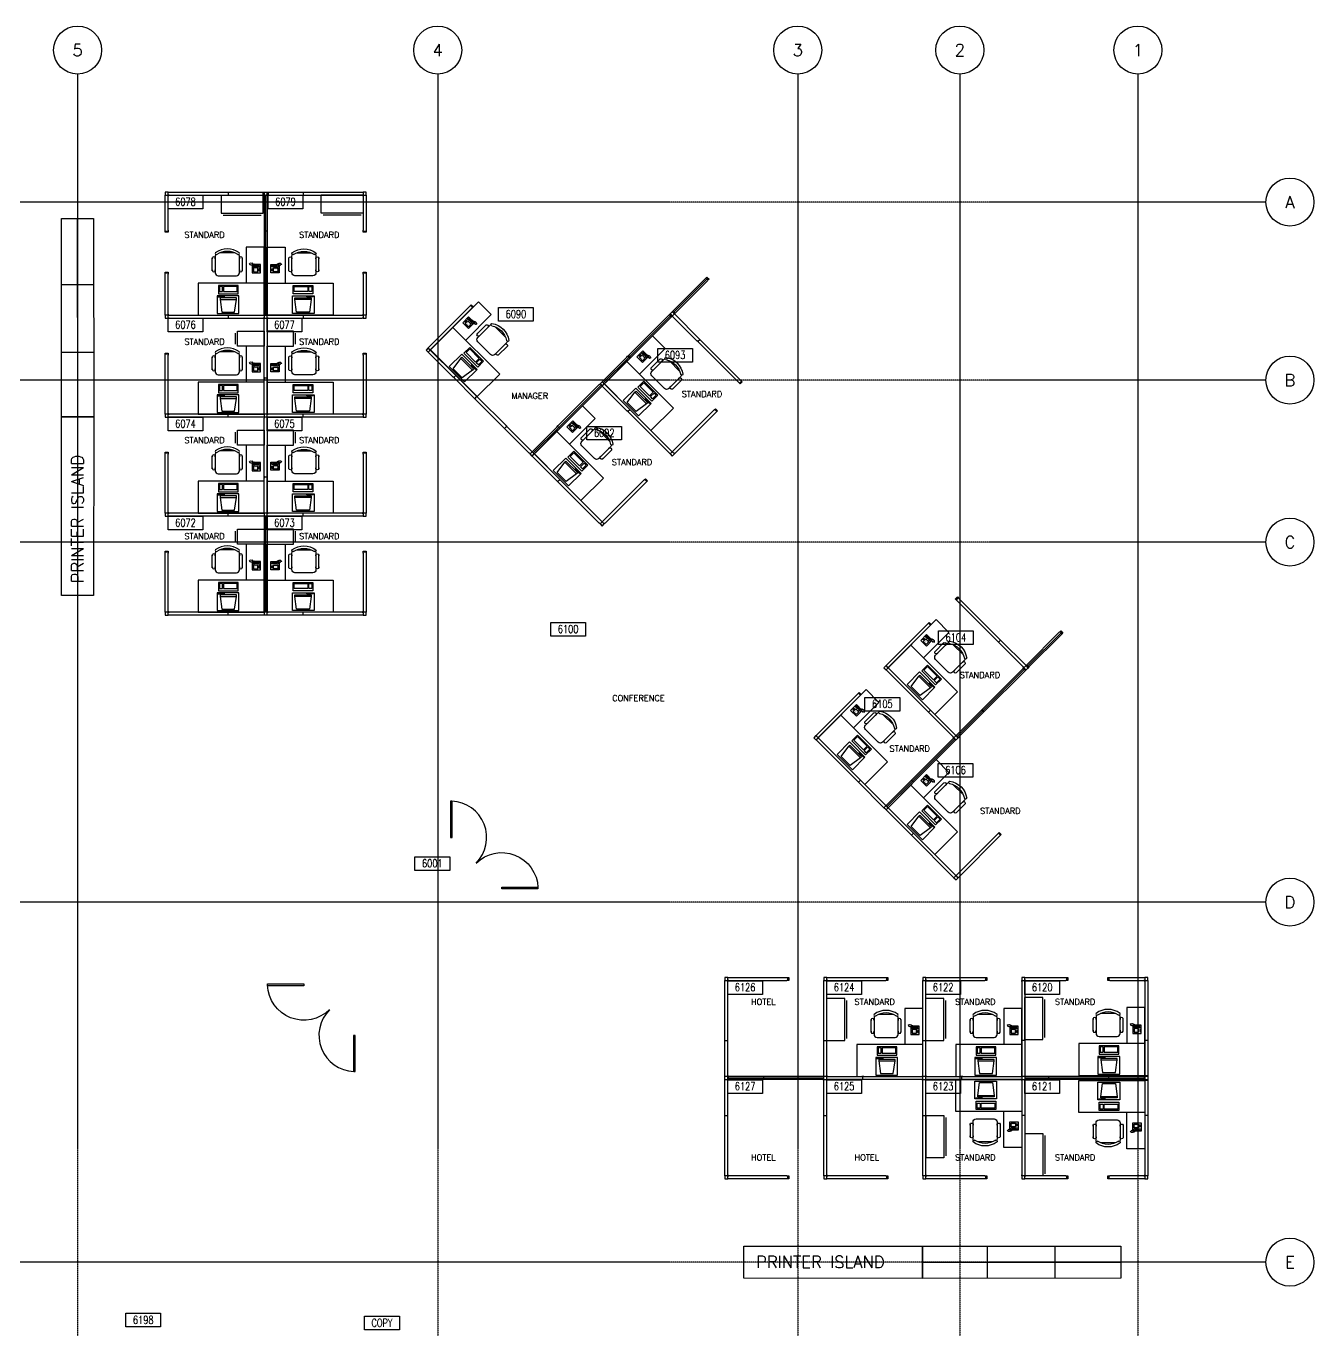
# Model space of a CAD drawing. Header units: inches. Extents: x 736 to 3540, y 736 to 3540.
# Drawn here: x 2252 to 3540, y 2236 to 3540 of the extents above; entities that cross this region are included whole.
import ezdxf
from ezdxf.enums import TextEntityAlignment as Align

# ---------------------------------------------------------------- set-up
doc = ezdxf.new("R2010")
doc.units = ezdxf.units.IN
doc.header["$MEASUREMENT"] = 0
doc.linetypes.add('CENTER', pattern=[2, 1.25, -0.25, 0.25, -0.25])
doc.layers.get('0').update_dxf_attribs({"linetype": 'CONTINUOUS'})
for name, color, linetype in [('CHAIRS', 4, 'CONTINUOUS'), ('CPU', 6, 'CONTINUOUS'), ('DESKS', 3, 'CONTINUOUS'), ('FILE-CABINETS', 1, 'CONTINUOUS'), ('GRID-BUBBLE', 2, 'CONTINUOUS'), ('GRID-LINE', 9, 'CENTER'), ('LOBBY-DOOR', 2, 'CONTINUOUS'), ('NOTE-EMPLOYEE', 1, 'CONTINUOUS'), ('NOTE-ROOM', 40, 'CONTINUOUS'), ('PANELS', 6, 'CONTINUOUS'), ('PHONES', 4, 'CONTINUOUS')]:
    doc.layers.add(name, color=color, linetype=linetype)
doc.styles.add('ARCHITXT', font='simplex.shx')
doc.styles.add('HL-LD', font='simplex.shx')
doc.styles.add('ROMANS', font='romans', dxfattribs={"width": 0.75, "height": 8})

# ---------------------------------------------------------------- blocks, each defined once
blk = doc.blocks.new('DOOR')
for p, q in [((23.430248, -26.001126), (23.430248, -62.225809)), ((25.177282, -26.001126), (23.430248, -26.001126)), ((25.177282, -62.225809), (25.177282, -26.001126)), ((23.902282, -62.225809), (25.177282, -62.225809))]:
    blk.add_line(p, q)
blk.add_arc((25.177282, -26.001126), 36.224684, 135, 267.984193)
blk = doc.blocks.new('NCL-HL')
blk.add_circle((0, 0), 0.25)
at = {"style": 'HL-LD'}
blk.add_attdef('#', text='', height=0.125, dxfattribs=at).set_placement((0, 0), align=Align.MIDDLE)
blk = doc.blocks.new('RMNUM')
at = {"layer": 'NOTE-ROOM'}
blk.add_lwpolyline([(-16.33354, 6.674702), (18.388073, 6.674702), (18.388073, -6.982766), (-16.33354, -6.982766), (-16.33354, 6.674702)], dxfattribs=at)
at = {"layer": 'NOTE-ROOM', "style": 'ROMANS', "width": 0.75}
blk.add_attdef('NUMBER', text='', height=8, dxfattribs=at).set_placement((1.027267, 0.114097), align=Align.MIDDLE_CENTER)
blk = doc.blocks.new('RECTANG')
for p, q in [((1, 1), (0, 1)), ((0, 1), (0, 0)), ((1, 0), (1, 1)), ((0, 0), (1, 0))]:
    blk.add_line(p, q)
blk = doc.blocks.new('IBMAT', base_point=(61, 306))
for p, q in [((75, 307), (75, 306)), ((81, 307), (75, 307)), ((81, 306), (81, 307))]:
    blk.add_line(p, q)
at = {"xscale": 21, "yscale": 17, "zscale": 21}
blk.add_blockref('RECTANG', (61, 306), dxfattribs=at)
blk = doc.blocks.new('KEYBOARD', base_point=(60, 294))
for p, xscale, yscale, zscale in [((60, 294), 19, 8, 19), ((61, 295), 13, 5, 13), ((75, 295), 3, 5, 3)]:
    blk.add_blockref('RECTANG', p, dxfattribs=dict(xscale=xscale, yscale=yscale, zscale=zscale))
blk = doc.blocks.new('COMPUTER')
for p, q in [((-6.6, 16.2), (-8.5, 3.5)), ((6.1, 16.2), (-6.6, 16.2)), ((8, 3.5), (6.1, 16.2)), ((-8.5, 3.5), (-8.5, 2)), ((8, 3.5), (-8.5, 3.5)), ((-8.5, 2), (8, 2)), ((8, 2), (8, 3.5))]:
    blk.add_line(p, q)
at = {"xscale": 1.033846153846154, "yscale": 1.033846153846154, "zscale": 1.033846153846154}
for name, p in [('IBMAT', (-10.9, 0)), ('KEYBOARD', (-10, -10.5))]:
    blk.add_blockref(name, p, dxfattribs=at)
blk = doc.blocks.new('DESK2')
for p, q in [((33, 0), (-33, 0)), ((-33, 0), (-33, -68)), ((33, -32), (33, 0)), ((-33, -32), (33, -32)), ((-15, -68), (-15, -32)), ((-33, -68), (-15, -68))]:
    blk.add_line(p, q)
blk = doc.blocks.new('FC15X27A')
for p, q in [((7.53125, 0), (-7.53125, 0)), ((-7.53125, 0), (-7.53125, -26.5)), ((7.53125, -26.5), (7.53125, 0)), ((-7.53125, -26.5), (7.53125, -26.5)), ((-5.53125, -28.5), (5.53125, -28.5))]:
    blk.add_line(p, q)
blk = doc.blocks.new('CHAIR7')
for p, q in [((5.1, 15), (17.9, 15)), ((0, 9), (0, -9)), ((20, 12), (3, 12)), ((23, -7.4), (23, 7.4)), ((3, -12), (20, -12)), ((5.1, -15), (17.9, -15))]:
    blk.add_line(p, q)
for centre, radius, start, end in [((5.6, 13.5), 1.56, 73.7398, 286.2602), ((17.4, 13.5), 1.56, 253.7398, 106.2602), ((3, 9), 3, 90, 180), ((20, 9), 3, 62.4156, 90), ((22.3, 11.1), 1.1, 53.3099, 212.0274), ((4.8, 0), 19.6, 327.5758, 32.4242), ((7, 0), 20, 323.1301, 36.8699), ((3, -9), 3, 180, 270), ((5.6, -13.5), 1.56, 73.7398, 286.2602), ((17.4, -13.5), 1.56, 253.7398, 106.2602), ((20, -9), 3, 270, 297.5844), ((22.3, -11.1), 1.1, 147.9726, 306.6901)]:
    blk.add_arc(centre, radius, start, end)
blk = doc.blocks.new('FNPHONE')
for p, q in [((-9.1, 0.2), (-9.7, 0)), ((-8.9, 0.6), (-9.5, 0.4)), ((-8.7, 1), (-9.3, 0.8)), ((-8.5, 1.4), (-9.1, 1.2)), ((-8.3, 1.8), (-8.9, 1.6)), ((-7.1, 0.6), (-7.5, -0.6)), ((-7.3, 6.5), (-7.3, 1.5)), ((-6.3, 6.5), (-6.3, 1.5)), ((-3.9, 4.8), (-3.9, 4.8)), ((-3.9, 3.9), (-3.9, 3.9)), ((-3.9, 3), (-3.9, 3)), ((-3.9, 2), (-3.9, 2)), ((-2.9, 4.8), (-2.9, 4.8)), ((-2.9, 3.9), (-2.9, 3.9)), ((-2.9, 3), (-2.9, 3)), ((-2.9, 2), (-2.9, 2)), ((-2, 4.8), (-2, 4.8)), ((-2, 3.9), (-2, 3.9)), ((-2, 3), (-2, 3)), ((-2, 2), (-2, 2)), ((-9.3, -0.2), (-9.9, -0.4)), ((-9.3, -0.6), (-9.9, -0.8)), ((-9.3, -1), (-9.9, -1.2)), ((-9.3, -1.4), (-9.9, -1.6)), ((-9.1, -1.8), (-9.7, -2)), ((-8.9, -2.2), (-9.5, -2.4)), ((-8.4, -2.5), (-9, -2.7)), ((-7.9, -2), (-8.5, -2.2)), ((-7.7, -1.6), (-8.3, -1.8)), ((-7.5, -1.2), (-8.1, -1.4)), ((-7.3, -0.8), (-7.9, -1))]:
    blk.add_line(p, q)
for centre, start, end in [((-6.8, 6.5), 298.4915, 241.5085), ((-6.8, 1.5), 118.4915, 61.5085)]:
    blk.add_arc(centre, 1.05, start, end)
for p, xscale, yscale, zscale in [((-8.2, 0), 8.20528234483245, 8.104073169521023, 8.20528234483245), ((-4.8, 1.3), 3.75, 4.375, 3.75), ((-4, 6.7), 2.03125, 0.46875, 2.03125)]:
    blk.add_blockref('RECTANG', p, dxfattribs=dict(xscale=xscale, yscale=yscale, zscale=zscale))
blk = doc.blocks.new('FC42X18D')
for p, q in [((-21, 0), (-21, -18)), ((-21, 0), (21, 0)), ((21, -18), (21, 0)), ((-21, -18), (21, -18)), ((-19, -20), (19, -20))]:
    blk.add_line(p, q)

msp = doc.modelspace()

# ---------------------------------------------------------------- linework, layer by layer
at = {"layer": 'FILE-CABINETS'}
for p, q in [((2304.1, 3149.3), (2304, 3347.6)), ((2288, 3281.7), (2320.1, 3281.7)), ((2288.2, 3214.1), (2320.2, 3214.1)), ((3213.5, 2319.8), (3213.5, 2287.8)), ((3281.1, 2320), (3281.1, 2287.9)), ((3148.7, 2303.9), (3347, 2304))]:
    msp.add_line(p, q, dxfattribs=at)
for points in [[(2288, 3149.3), (2288, 3347.6), (2320, 3347.6), (2320.2, 3149.3)], [(2288, 2970.6), (2288, 3149.3), (2320.2, 3149.3), (2320, 2970.6)], [(2970, 2320), (3148.7, 2320), (3148.7, 2287.8), (2970, 2288)], [(3148.7, 2320), (3347, 2320), (3347, 2288), (3148.7, 2287.8)]]:
    msp.add_lwpolyline(points, close=True, dxfattribs=at)
at = {"layer": 'GRID-LINE'}
for p, q in [((2304, 3492), (2304, 736)), ((2664, 3492), (2664, 736)), ((3024, 3492), (3024, 736)), ((3186, 3492), (3186, 736)), ((3364, 3492), (3364, 736)), ((3492, 3364), (736, 3364)), ((3492, 3186), (736, 3186)), ((3492, 3024), (736, 3024)), ((3492, 2664), (736, 2664)), ((3492, 2304), (736, 2304))]:
    msp.add_line(p, q, dxfattribs=at)
at = {"layer": 'PANELS', "linetype": 'Continuous'}
for p, q in [((2453.5, 3374), (2455.5, 3374)), ((2453.5, 3371), (2455.5, 3371)), ((2454.5, 3374), (2454.5, 3371)), ((2490.5, 3374), (2490.5, 3371)), ((2493.5, 3371), (2493.5, 3374)), ((2528.5, 3374), (2530.5, 3374)), ((2528.5, 3371), (2530.5, 3371)), ((2529.5, 3374), (2529.5, 3371)), ((2490.5, 3189), (2490.5, 3247)), ((2493.5, 3247), (2493.5, 3189)), ((2896.3, 3252.2), (2898.4, 3250.1)), ((2900.6, 3252.2), (2898.4, 3254.3)), ((2856, 3207.6), (2853.9, 3209.8)), ((2490.5, 3153), (2490.5, 3187)), ((2493.5, 3187), (2493.5, 3153)), ((2490.5, 3090), (2490.5, 3148)), ((2493.5, 3148), (2493.5, 3090)), ((2490.5, 3054), (2490.5, 3088)), ((2493.5, 3088), (2493.5, 3054)), ((3250.1, 2898.4), (3252.2, 2896.3)), ((3254.3, 2898.4), (3252.2, 2900.6)), ((3209.8, 2853.9), (3207.6, 2856)), ((3371, 2526.5), (3371, 2524.5)), ((3374, 2525.5), (3371, 2525.5)), ((3374, 2526.5), (3374, 2524.5)), ((3054, 2489.5), (3088, 2489.5)), ((3088, 2486.5), (3054, 2486.5)), ((3090, 2489.5), (3148, 2489.5)), ((3148, 2486.5), (3090, 2486.5)), ((3153, 2489.5), (3187, 2489.5)), ((3187, 2486.5), (3153, 2486.5)), ((3189, 2489.5), (3247, 2489.5)), ((3247, 2486.5), (3189, 2486.5)), ((3374, 2489.5), (3371, 2489.5)), ((3371, 2486.5), (3374, 2486.5)), ((3371, 2451.5), (3371, 2449.5)), ((3374, 2451.5), (3374, 2449.5)), ((3374, 2450.5), (3371, 2450.5))]:
    msp.add_line(p, q, dxfattribs=at)
for points in [[(2394.5, 3374), (2391.5, 3374), (2391.5, 3371)], [(2391.5, 3370), (2391.5, 3371), (2394.5, 3371), (2394.5, 3370)], [(2391.5, 3336), (2391.5, 3370)], [(2395.5, 3371), (2394.5, 3371), (2394.5, 3374), (2395.5, 3374)], [(2394.5, 3336), (2394.5, 3370)], [(2395.5, 3374), (2453.5, 3374)], [(2395.5, 3371), (2453.5, 3371)], [(2455.5, 3374), (2489.5, 3374)], [(2455.5, 3371), (2489.5, 3371)], [(2489.5, 3374), (2490.5, 3374), (2490.5, 3371), (2489.5, 3371)], [(2491.5, 3371), (2490.5, 3371), (2489.5, 3371), (2489.5, 3374), (2491.5, 3374)], [(2490.5, 3374), (2493.5, 3374)], [(2490.5, 3370), (2490.5, 3371), (2493.5, 3371), (2493.5, 3370)], [(2490.5, 3370), (2490.5, 3336)], [(2492, 3371), (2492, 3335)], [(2492.5, 3374), (2493.5, 3374), (2494.5, 3374), (2494.5, 3371), (2492.5, 3371)], [(2494.5, 3371), (2493.5, 3371), (2493.5, 3374), (2494.5, 3374)], [(2493.5, 3370), (2493.5, 3336)], [(2494.5, 3374), (2528.5, 3374)], [(2494.5, 3371), (2528.5, 3371)], [(2530.5, 3374), (2588.5, 3374)], [(2530.5, 3371), (2588.5, 3371)], [(2588.5, 3374), (2589.5, 3374), (2589.5, 3371), (2588.5, 3371)], [(2592.5, 3371), (2592.5, 3374), (2589.5, 3374)], [(2589.5, 3370), (2589.5, 3371), (2592.5, 3371), (2592.5, 3370)], [(2589.5, 3370), (2589.5, 3336)], [(2592.5, 3370), (2592.5, 3336)], [(2394.5, 3336), (2394.5, 3335), (2394.5, 3334), (2391.5, 3334), (2391.5, 3336)], [(2391.5, 3335), (2394.5, 3335)], [(2490.5, 3336), (2490.5, 3334)], [(2493.5, 3335), (2490.5, 3335)], [(2490.5, 3334), (2490.5, 3276)], [(2492, 3335), (2492, 3275)], [(2493.5, 3336), (2493.5, 3334)], [(2493.5, 3334), (2493.5, 3276)], [(2592.5, 3336), (2592.5, 3335), (2592.5, 3334), (2589.5, 3334), (2589.5, 3336)], [(2589.5, 3335), (2592.5, 3335)], [(2391.5, 3292), (2391.5, 3293), (2391.5, 3294), (2394.5, 3294), (2394.5, 3292)], [(2394.5, 3293), (2391.5, 3293)], [(2391.5, 3252), (2391.5, 3292)], [(2394.5, 3252), (2394.5, 3292)], [(2589.5, 3292), (2589.5, 3293), (2589.5, 3294), (2592.5, 3294), (2592.5, 3292)], [(2592.5, 3293), (2589.5, 3293)], [(2589.5, 3292), (2589.5, 3252)], [(2592.5, 3292), (2592.5, 3252)], [(2899.2, 3255), (2931.7, 3287.5)], [(2899.5, 3253.2), (2933.4, 3287.2)], [(2931.8, 3287.7), (2932.5, 3288.4), (2933.2, 3289), (2935.3, 3286.8), (2933.8, 3285.5)], [(2934.5, 3286.1), (2932.5, 3288.4)], [(2490.5, 3276), (2490.5, 3274)], [(2493.5, 3275), (2490.5, 3275)], [(2490.5, 3274), (2490.5, 3252)], [(2492, 3275), (2492, 3251)], [(2493.5, 3276), (2493.5, 3274)], [(2493.5, 3274), (2493.5, 3252)], [(2901.3, 3252.9), (2933.8, 3285.4)], [(2655.2, 3218.9), (2696.2, 3260)], [(2696.2, 3260), (2696.9, 3260.7), (2697.6, 3261.4), (2699.8, 3259.3), (2698.3, 3257.8)], [(2699, 3258.5), (2696.9, 3260.7)], [(2394.5, 3252), (2394.5, 3251), (2391.5, 3251), (2391.5, 3252)], [(2391.5, 3251), (2391.5, 3248), (2394.5, 3248)], [(2395.5, 3248), (2394.5, 3248), (2394.5, 3251), (2395.5, 3251)], [(2395.5, 3251), (2453.5, 3251)], [(2395.5, 3248), (2453.5, 3248)], [(2453.5, 3251), (2455.5, 3251)], [(2453.5, 3248), (2455.5, 3248)], [(2454.5, 3251), (2454.5, 3248)], [(2455.5, 3251), (2489.5, 3251)], [(2455.5, 3248), (2489.5, 3248)], [(2489.5, 3251), (2490.5, 3251), (2490.5, 3248), (2489.5, 3248)], [(2490.5, 3252), (2490.5, 3251), (2493.5, 3251), (2493.5, 3252)], [(2490.5, 3247), (2490.5, 3248), (2493.5, 3248), (2493.5, 3247)], [(2494.5, 3248), (2493.5, 3248), (2493.5, 3251), (2494.5, 3251)], [(2494.5, 3251), (2528.5, 3251)], [(2494.5, 3248), (2528.5, 3248)], [(2528.5, 3251), (2530.5, 3251)], [(2528.5, 3248), (2530.5, 3248)], [(2529.5, 3251), (2529.5, 3248)], [(2530.5, 3251), (2588.5, 3251)], [(2530.5, 3248), (2588.5, 3248)], [(2588.5, 3251), (2589.5, 3251), (2589.5, 3248), (2588.5, 3248)], [(2592.5, 3252), (2592.5, 3251), (2589.5, 3251), (2589.5, 3252)], [(2589.5, 3248), (2592.5, 3248), (2592.5, 3251)], [(2657.3, 3216.8), (2698.3, 3257.8)], [(2854.6, 3210.5), (2895.6, 3251.5)], [(2855, 3208.7), (2897.4, 3251.1)], [(2856.7, 3208.3), (2897.7, 3249.4)], [(2899.2, 3250.8), (2898.4, 3250.1), (2897.7, 3249.4), (2895.6, 3251.5), (2897, 3252.9)], [(2895.6, 3251.5), (2896.3, 3252.2), (2898.4, 3250.1), (2897.7, 3249.4)], [(2896.3, 3252.2), (2898.4, 3254.3)], [(2897.7, 3253.6), (2898.4, 3254.3), (2899.2, 3255), (2901.3, 3252.9), (2899.9, 3251.5)], [(2901.3, 3252.9), (2900.6, 3252.2), (2898.4, 3254.3), (2899.2, 3255)], [(2899.2, 3249.4), (2898.4, 3250.1), (2900.6, 3252.2), (2901.3, 3251.5)], [(2923.2, 3225.3), (2899.2, 3249.4)], [(2925.3, 3227.4), (2901.3, 3251.5)], [(2924.6, 3223.9), (2923.2, 3225.3)], [(2923.9, 3224.6), (2926, 3226.7)], [(2965.6, 3182.9), (2924.6, 3223.9)], [(2926.7, 3226), (2925.3, 3227.4)], [(2967.7, 3185), (2926.7, 3226)], [(2391.5, 3211), (2391.5, 3212), (2391.5, 3213), (2394.5, 3213), (2394.5, 3211)], [(2394.5, 3212), (2391.5, 3212)], [(2391.5, 3153), (2391.5, 3211)], [(2394.5, 3153), (2394.5, 3211)], [(2589.5, 3211), (2589.5, 3212), (2589.5, 3213), (2592.5, 3213), (2592.5, 3211)], [(2592.5, 3212), (2589.5, 3212)], [(2589.5, 3211), (2589.5, 3153)], [(2592.5, 3211), (2592.5, 3153)], [(2654.5, 3218.2), (2652.4, 3216.1), (2654.5, 3214)], [(2657.3, 3216.8), (2656.6, 3216.1), (2654.5, 3218.2), (2655.2, 3218.9)], [(2655.2, 3213.3), (2654.5, 3214), (2656.6, 3216.1), (2657.3, 3215.4)], [(2679.2, 3189.3), (2655.2, 3213.3)], [(2681.4, 3191.4), (2657.3, 3215.4)], [(2829.2, 3185), (2853.2, 3209.1)], [(2829.5, 3183.2), (2855, 3208.7)], [(2853.2, 3209.1), (2853.9, 3209.8), (2854.6, 3210.5), (2856.7, 3208.3), (2855.3, 3206.9)], [(2853.2, 3209.1), (2854.6, 3210.5)], [(2853.9, 3209.8), (2856, 3207.6)], [(2855.3, 3206.9), (2856.7, 3208.3)], [(2831.3, 3182.9), (2855.3, 3206.9)], [(2490.5, 3189), (2490.5, 3187)], [(2493.5, 3188), (2490.5, 3188)], [(2493.5, 3189), (2493.5, 3187)], [(2680.7, 3187.8), (2679.2, 3189.3)], [(2680, 3188.5), (2682.1, 3190.7)], [(2700.5, 3168), (2680.7, 3187.8)], [(2682.8, 3190), (2681.4, 3191.4)], [(2702.6, 3170.2), (2682.8, 3190)], [(2784.6, 3140.5), (2825.6, 3181.5)], [(2825.6, 3181.5), (2826.3, 3182.2), (2828.4, 3180.1), (2827.7, 3179.4)], [(2826.3, 3182.2), (2828.4, 3184.3)], [(2831.3, 3182.9), (2830.6, 3182.2), (2828.4, 3184.3), (2829.2, 3185)], [(2829.2, 3179.4), (2828.4, 3180.1), (2830.6, 3182.2), (2831.3, 3181.5)], [(2855.3, 3157.4), (2831.3, 3181.5)], [(2967.1, 3185.7), (2967.8, 3185), (2968.5, 3184.3), (2966.3, 3182.2), (2964.9, 3183.6)], [(2965.6, 3182.9), (2967.8, 3185)], [(2701.2, 3167.3), (2703.3, 3169.5)], [(2704, 3168.7), (2702.6, 3170.2)], [(2732.3, 3140.5), (2704, 3168.7)], [(2785, 3138.7), (2827.4, 3181.1)], [(2786.7, 3138.3), (2827.7, 3179.4)], [(2853.2, 3155.3), (2829.2, 3179.4)], [(2701.9, 3166.6), (2700.5, 3168)], [(2730.2, 3138.3), (2701.9, 3166.6)], [(2854.6, 3153.9), (2853.2, 3155.3)], [(2853.9, 3154.6), (2856, 3156.7)], [(2856.7, 3156), (2855.3, 3157.4)], [(2897.7, 3115), (2856.7, 3156)], [(2940.2, 3156), (2899.2, 3115)], [(2940.2, 3156), (2940.9, 3156.7), (2941.6, 3157.4), (2943.7, 3155.3), (2942.3, 3153.9)], [(2943, 3154.6), (2940.9, 3156.7)], [(2394.5, 3153), (2394.5, 3152), (2391.5, 3152), (2391.5, 3153)], [(2391.5, 3152), (2391.5, 3149), (2394.5, 3149)], [(2395.5, 3149), (2394.5, 3149), (2394.5, 3152), (2395.5, 3152)], [(2453.5, 3152), (2395.5, 3152)], [(2453.5, 3149), (2395.5, 3149)], [(2455.5, 3152), (2453.5, 3152)], [(2455.5, 3149), (2453.5, 3149)], [(2454.5, 3149), (2454.5, 3152)], [(2489.5, 3152), (2455.5, 3152)], [(2489.5, 3149), (2455.5, 3149)], [(2489.5, 3152), (2490.5, 3152), (2490.5, 3149), (2489.5, 3149)], [(2493.5, 3153), (2493.5, 3152), (2490.5, 3152), (2490.5, 3153)], [(2493.5, 3148), (2493.5, 3149), (2490.5, 3149), (2490.5, 3148)], [(2494.5, 3149), (2493.5, 3149), (2493.5, 3152), (2494.5, 3152)], [(2528.5, 3152), (2494.5, 3152)], [(2528.5, 3149), (2494.5, 3149)], [(2530.5, 3152), (2528.5, 3152)], [(2530.5, 3149), (2528.5, 3149)], [(2529.5, 3149), (2529.5, 3152)], [(2588.5, 3152), (2530.5, 3152)], [(2588.5, 3149), (2530.5, 3149)], [(2588.5, 3152), (2589.5, 3152), (2589.5, 3149), (2588.5, 3149)], [(2592.5, 3153), (2592.5, 3152), (2589.5, 3152), (2589.5, 3153)], [(2589.5, 3149), (2592.5, 3149), (2592.5, 3152)], [(2895.6, 3112.9), (2854.6, 3153.9)], [(2942.3, 3153.9), (2901.3, 3112.9)], [(2731.6, 3136.9), (2730.2, 3138.3)], [(2730.9, 3137.6), (2733, 3139.8)], [(2755.6, 3112.9), (2731.6, 3136.9)], [(2733.7, 3139), (2732.3, 3140.5)], [(2757.7, 3115), (2733.7, 3139)], [(2759.1, 3115), (2783.2, 3139)], [(2759.5, 3113.2), (2785, 3138.7)], [(2761.3, 3112.9), (2785.3, 3136.9)], [(2783.2, 3139), (2784.6, 3140.5)], [(2783.9, 3139.8), (2786, 3137.6)], [(2785.3, 3136.9), (2786.7, 3138.3)], [(2391.5, 3112), (2391.5, 3113), (2391.5, 3114), (2394.5, 3114), (2394.5, 3112)], [(2394.5, 3113), (2391.5, 3113)], [(2391.5, 3054), (2391.5, 3112)], [(2394.5, 3054), (2394.5, 3112)], [(2589.5, 3112), (2589.5, 3113), (2589.5, 3114), (2592.5, 3114), (2592.5, 3112)], [(2592.5, 3113), (2589.5, 3113)], [(2589.5, 3112), (2589.5, 3054)], [(2592.5, 3112), (2592.5, 3054)], [(2757.7, 3115), (2758.4, 3114.3), (2756.3, 3112.2), (2755.6, 3112.9)], [(2758.4, 3110.1), (2756.3, 3112.2)], [(2761.3, 3112.9), (2760.6, 3112.2), (2758.4, 3114.3), (2759.1, 3115)], [(2759.1, 3109.3), (2758.4, 3110.1), (2760.6, 3112.2), (2761.3, 3111.5)], [(2783.2, 3085.3), (2759.1, 3109.3)], [(2785.3, 3087.4), (2761.3, 3111.5)], [(2897.7, 3115), (2898.4, 3114.3), (2896.3, 3112.2), (2895.6, 3112.9)], [(2896.3, 3112.2), (2898.4, 3110.1), (2900.6, 3112.2)], [(2901.3, 3112.9), (2900.6, 3112.2), (2898.4, 3114.3), (2899.2, 3115)], [(2490.5, 3090), (2490.5, 3088)], [(2493.5, 3090), (2493.5, 3088)], [(2493.5, 3089), (2490.5, 3089)], [(2784.6, 3083.9), (2783.2, 3085.3)], [(2783.9, 3084.6), (2786, 3086.7)], [(2825.6, 3042.9), (2784.6, 3083.9)], [(2786.7, 3086), (2785.3, 3087.4)], [(2827.7, 3045), (2786.7, 3086)], [(2870.2, 3086), (2829.2, 3045)], [(2872.3, 3083.9), (2831.3, 3042.9)], [(2870.2, 3086), (2870.9, 3086.7), (2871.6, 3087.4), (2873.7, 3085.3), (2872.3, 3083.9)], [(2873, 3084.6), (2870.9, 3086.7)], [(2394.5, 3054), (2394.5, 3053), (2391.5, 3053), (2391.5, 3054)], [(2391.5, 3053), (2391.5, 3050), (2394.5, 3050)], [(2395.5, 3050), (2394.5, 3050), (2394.5, 3053), (2395.5, 3053)], [(2453.5, 3053), (2395.5, 3053)], [(2455.5, 3053), (2453.5, 3053)], [(2454.5, 3050), (2454.5, 3053)], [(2489.5, 3053), (2455.5, 3053)], [(2489.5, 3053), (2490.5, 3053), (2490.5, 3050), (2489.5, 3050)], [(2493.5, 3054), (2493.5, 3053), (2490.5, 3053), (2490.5, 3054)], [(2494.5, 3050), (2493.5, 3050), (2493.5, 3053), (2494.5, 3053)], [(2528.5, 3053), (2494.5, 3053)], [(2530.5, 3053), (2528.5, 3053)], [(2529.5, 3050), (2529.5, 3053)], [(2588.5, 3053), (2530.5, 3053)], [(2588.5, 3053), (2589.5, 3053), (2589.5, 3050), (2588.5, 3050)], [(2592.5, 3054), (2592.5, 3053), (2589.5, 3053), (2589.5, 3054)], [(2589.5, 3050), (2592.5, 3050), (2592.5, 3053)], [(2453.5, 3050), (2395.5, 3050)], [(2455.5, 3050), (2453.5, 3050)], [(2489.5, 3050), (2455.5, 3050)], [(2493.5, 3049), (2493.5, 3050), (2490.5, 3050), (2490.5, 3049)], [(2490.5, 3049), (2490.5, 2991)], [(2492, 3050), (2492, 2990)], [(2493.5, 3049), (2493.5, 2991)], [(2528.5, 3050), (2494.5, 3050)], [(2530.5, 3050), (2528.5, 3050)], [(2588.5, 3050), (2530.5, 3050)], [(2827.7, 3045), (2828.4, 3044.3), (2826.3, 3042.2), (2825.6, 3042.9)], [(2826.3, 3042.2), (2828.4, 3040.1), (2830.6, 3042.2)], [(2831.3, 3042.9), (2830.6, 3042.2), (2828.4, 3044.3), (2829.2, 3045)], [(2391.5, 3013), (2391.5, 3014), (2391.5, 3015), (2394.5, 3015), (2394.5, 3013)], [(2394.5, 3014), (2391.5, 3014)], [(2391.5, 2955), (2391.5, 3013)], [(2394.5, 2955), (2394.5, 3013)], [(2589.5, 3013), (2589.5, 3014), (2589.5, 3015), (2592.5, 3015), (2592.5, 3013)], [(2592.5, 3014), (2589.5, 3014)], [(2589.5, 3013), (2589.5, 2955)], [(2592.5, 3013), (2592.5, 2955)], [(2490.5, 2991), (2490.5, 2989)], [(2493.5, 2990), (2490.5, 2990)], [(2490.5, 2989), (2490.5, 2955)], [(2492, 2990), (2492, 2954)], [(2493.5, 2991), (2493.5, 2989)], [(2493.5, 2989), (2493.5, 2955)], [(3182.9, 2965.6), (3182.2, 2966.3), (3181.5, 2967), (3183.6, 2969.2), (3185, 2967.7)], [(3184.3, 2968.5), (3182.2, 2966.3)], [(3223.9, 2924.6), (3182.9, 2965.6)], [(3226, 2926.7), (3185, 2967.7)], [(2394.5, 2955), (2394.5, 2954), (2391.5, 2954), (2391.5, 2955)], [(2391.5, 2954), (2391.5, 2951), (2394.5, 2951)], [(2395.5, 2951), (2394.5, 2951), (2394.5, 2954), (2395.5, 2954)], [(2453.5, 2954), (2395.5, 2954)], [(2453.5, 2951), (2395.5, 2951)], [(2455.5, 2954), (2453.5, 2954)], [(2455.5, 2951), (2453.5, 2951)], [(2454.5, 2951), (2454.5, 2954)], [(2489.5, 2954), (2455.5, 2954)], [(2489.5, 2951), (2455.5, 2951)], [(2489.5, 2954), (2490.5, 2954), (2490.5, 2951), (2489.5, 2951)], [(2493.5, 2955), (2493.5, 2954), (2490.5, 2954), (2490.5, 2955)], [(2493.5, 2951), (2490.5, 2951)], [(2494.5, 2951), (2493.5, 2951), (2493.5, 2954), (2494.5, 2954)], [(2528.5, 2954), (2494.5, 2954)], [(2528.5, 2951), (2494.5, 2951)], [(2530.5, 2954), (2528.5, 2954)], [(2530.5, 2951), (2528.5, 2951)], [(2529.5, 2951), (2529.5, 2954)], [(2588.5, 2954), (2530.5, 2954)], [(2588.5, 2951), (2530.5, 2951)], [(2588.5, 2954), (2589.5, 2954), (2589.5, 2951), (2588.5, 2951)], [(2592.5, 2955), (2592.5, 2954), (2589.5, 2954), (2589.5, 2955)], [(2589.5, 2951), (2592.5, 2951), (2592.5, 2954)], [(3112.9, 2901.3), (3153.9, 2942.3)], [(3115, 2899.2), (3156, 2940.2)], [(3153.9, 2942.3), (3154.6, 2943), (3155.3, 2943.7), (3157.4, 2941.6), (3156, 2940.2)], [(3156.7, 2940.9), (3154.6, 2943)], [(3285.4, 2933.8), (3252.9, 2901.3)], [(3287.2, 2933.4), (3253.2, 2899.5)], [(3285.5, 2933.9), (3286.2, 2934.6), (3287, 2935.3), (3289, 2933.1), (3287.5, 2931.7)], [(3288.2, 2932.4), (3286.2, 2934.6)], [(3225.3, 2923.2), (3223.9, 2924.6)], [(3224.6, 2923.9), (3226.7, 2926)], [(3249.4, 2899.2), (3225.3, 2923.2)], [(3227.4, 2925.3), (3226, 2926.7)], [(3251.5, 2901.3), (3227.4, 2925.3)], [(3287.5, 2931.7), (3255, 2899.2)], [(3112.2, 2900.6), (3110.1, 2898.4), (3112.2, 2896.3)], [(3115, 2899.2), (3114.3, 2898.4), (3112.2, 2900.6), (3112.9, 2901.3)], [(3112.9, 2895.6), (3112.2, 2896.3), (3114.3, 2898.4), (3115, 2897.7)], [(3153.9, 2854.6), (3112.9, 2895.6)], [(3156, 2856.7), (3115, 2897.7)], [(3249.4, 2897.7), (3208.3, 2856.7)], [(3251.1, 2897.4), (3208.7, 2855)], [(3251.5, 2895.6), (3210.5, 2854.6)], [(3251.5, 2901.3), (3252.2, 2900.6), (3250.1, 2898.4), (3249.4, 2899.2)], [(3252.9, 2897), (3252.2, 2896.3), (3251.5, 2895.6), (3249.4, 2897.7), (3250.8, 2899.2)], [(3249.4, 2897.7), (3250.1, 2898.4), (3252.2, 2896.3), (3251.5, 2895.6)], [(3251.5, 2899.9), (3252.2, 2900.6), (3252.9, 2901.3), (3255, 2899.2), (3253.6, 2897.7)], [(3255, 2899.2), (3254.3, 2898.4), (3252.2, 2900.6), (3252.9, 2901.3)], [(3254.3, 2898.4), (3252.2, 2896.3)], [(3042.9, 2831.3), (3083.9, 2872.3)], [(3045, 2829.2), (3086, 2870.2)], [(3083.9, 2872.3), (3084.6, 2873), (3085.3, 2873.7), (3087.4, 2871.6), (3086, 2870.2)], [(3086.7, 2870.9), (3084.6, 2873)], [(3154.6, 2853.9), (3156.7, 2856)], [(3157.4, 2855.3), (3156, 2856.7)], [(3181.5, 2831.3), (3157.4, 2855.3)], [(3206.9, 2855.3), (3182.9, 2831.3)], [(3206.9, 2855.3), (3207.6, 2856), (3208.3, 2856.7), (3210.5, 2854.6), (3209.1, 2853.2)], [(3208.3, 2856.7), (3206.9, 2855.3)], [(3209.8, 2853.9), (3207.6, 2856)], [(3155.3, 2853.2), (3153.9, 2854.6)], [(3179.4, 2829.2), (3155.3, 2853.2)], [(3208.7, 2855), (3183.2, 2829.5)], [(3209.1, 2853.2), (3185, 2829.2)], [(3210.5, 2854.6), (3209.1, 2853.2)], [(3042.2, 2830.6), (3040.1, 2828.4), (3042.2, 2826.3)], [(3045, 2829.2), (3044.3, 2828.4), (3042.2, 2830.6), (3042.9, 2831.3)], [(3181.5, 2831.3), (3182.2, 2830.6), (3180.1, 2828.4), (3179.4, 2829.2)], [(3185, 2829.2), (3184.3, 2828.4), (3182.2, 2830.6), (3182.9, 2831.3)], [(3042.9, 2825.6), (3042.2, 2826.3), (3044.3, 2828.4), (3045, 2827.7)], [(3083.9, 2784.6), (3042.9, 2825.6)], [(3086, 2786.7), (3045, 2827.7)], [(3138.3, 2786.7), (3179.4, 2827.7)], [(3138.7, 2785), (3181.1, 2827.4)], [(3140.5, 2784.6), (3181.5, 2825.6)], [(3179.4, 2827.7), (3180.1, 2828.4), (3182.2, 2826.3), (3181.5, 2825.6)], [(3184.3, 2828.4), (3182.2, 2826.3)], [(3085.3, 2783.2), (3083.9, 2784.6)], [(3084.6, 2783.9), (3086.7, 2786)], [(3109.3, 2759.1), (3085.3, 2783.2)], [(3087.4, 2785.3), (3086, 2786.7)], [(3111.5, 2761.3), (3087.4, 2785.3)], [(3112.9, 2761.3), (3136.9, 2785.3)], [(3113.2, 2759.5), (3138.7, 2785)], [(3115, 2759.1), (3139, 2783.2)], [(3136.9, 2785.3), (3138.3, 2786.7)], [(3137.6, 2786), (3139.8, 2783.9)], [(3139, 2783.2), (3140.5, 2784.6)], [(3111.5, 2761.3), (3112.2, 2760.6), (3110.1, 2758.4), (3109.3, 2759.1)], [(3112.2, 2756.3), (3110.1, 2758.4)], [(3115, 2759.1), (3114.3, 2758.4), (3112.2, 2760.6), (3112.9, 2761.3)], [(3112.9, 2755.6), (3112.2, 2756.3), (3114.3, 2758.4), (3115, 2757.7)], [(3136.9, 2731.6), (3112.9, 2755.6)], [(3139, 2733.7), (3115, 2757.7)], [(3138.3, 2730.2), (3136.9, 2731.6)], [(3137.6, 2730.9), (3139.8, 2733)], [(3179.4, 2689.1), (3138.3, 2730.2)], [(3140.5, 2732.3), (3139, 2733.7)], [(3181.5, 2691.3), (3140.5, 2732.3)], [(3223.9, 2732.3), (3182.9, 2691.3)], [(3226, 2730.2), (3185, 2689.1)], [(3223.9, 2732.3), (3224.6, 2733), (3225.3, 2733.7), (3227.4, 2731.6), (3226, 2730.2)], [(3226.7, 2730.9), (3224.6, 2733)], [(3181.5, 2691.3), (3182.2, 2690.6), (3180.1, 2688.4), (3179.4, 2689.1)], [(3180.1, 2688.4), (3182.2, 2686.3), (3184.3, 2688.4)], [(3185, 2689.1), (3184.3, 2688.4), (3182.2, 2690.6), (3182.9, 2691.3)], [(2954, 2588.5), (2951, 2588.5), (2951, 2585.5)], [(2951, 2584.5), (2951, 2585.5), (2954, 2585.5), (2954, 2584.5)], [(2951, 2526.5), (2951, 2584.5)], [(2955, 2585.5), (2954, 2585.5), (2954, 2588.5), (2955, 2588.5)], [(2954, 2526.5), (2954, 2584.5)], [(2955, 2588.5), (3013, 2588.5)], [(2955, 2585.5), (3013, 2585.5)], [(3013, 2588.5), (3014, 2588.5), (3015, 2588.5), (3015, 2585.5), (3013, 2585.5)], [(3014, 2585.5), (3014, 2588.5)], [(3053, 2588.5), (3050, 2588.5), (3050, 2585.5)], [(3050, 2584.5), (3050, 2585.5), (3053, 2585.5), (3053, 2584.5)], [(3050, 2526.5), (3050, 2584.5)], [(3054, 2585.5), (3053, 2585.5), (3053, 2588.5), (3054, 2588.5)], [(3053, 2526.5), (3053, 2584.5)], [(3054, 2588.5), (3112, 2588.5)], [(3054, 2585.5), (3112, 2585.5)], [(3112, 2588.5), (3113, 2588.5), (3114, 2588.5), (3114, 2585.5), (3112, 2585.5)], [(3113, 2585.5), (3113, 2588.5)], [(3152, 2588.5), (3149, 2588.5), (3149, 2585.5)], [(3149, 2584.5), (3149, 2585.5), (3152, 2585.5), (3152, 2584.5)], [(3149, 2526.5), (3149, 2584.5)], [(3153, 2585.5), (3152, 2585.5), (3152, 2588.5), (3153, 2588.5)], [(3152, 2526.5), (3152, 2584.5)], [(3153, 2588.5), (3211, 2588.5)], [(3153, 2585.5), (3211, 2585.5)], [(3211, 2588.5), (3212, 2588.5), (3213, 2588.5), (3213, 2585.5), (3211, 2585.5)], [(3212, 2585.5), (3212, 2588.5)], [(3251, 2588.5), (3248, 2588.5), (3248, 2585.5)], [(3248, 2584.5), (3248, 2585.5), (3251, 2585.5), (3251, 2584.5)], [(3248, 2584.5), (3248, 2526.5)], [(3252, 2585.5), (3251, 2585.5), (3251, 2588.5), (3252, 2588.5)], [(3251, 2584.5), (3251, 2526.5)], [(3252, 2588.5), (3292, 2588.5)], [(3252, 2585.5), (3292, 2585.5)], [(3292, 2588.5), (3293, 2588.5), (3294, 2588.5), (3294, 2585.5), (3292, 2585.5)], [(3293, 2585.5), (3293, 2588.5)], [(3336, 2585.5), (3335, 2585.5), (3334, 2585.5), (3334, 2588.5), (3336, 2588.5)], [(3335, 2588.5), (3335, 2585.5)], [(3336, 2588.5), (3370, 2588.5)], [(3336, 2585.5), (3370, 2585.5)], [(3370, 2588.5), (3371, 2588.5), (3371, 2585.5), (3370, 2585.5)], [(3374, 2585.5), (3374, 2588.5), (3371, 2588.5)], [(3371, 2584.5), (3371, 2585.5), (3374, 2585.5), (3374, 2584.5)], [(3371, 2584.5), (3371, 2526.5)], [(3374, 2584.5), (3374, 2526.5)], [(2951, 2524.5), (2951, 2526.5)], [(2951, 2525.5), (2954, 2525.5)], [(2951, 2490.5), (2951, 2524.5)], [(2954, 2524.5), (2954, 2526.5)], [(2954, 2490.5), (2954, 2524.5)], [(3050, 2524.5), (3050, 2526.5)], [(3050, 2525.5), (3053, 2525.5)], [(3050, 2490.5), (3050, 2524.5)], [(3053, 2524.5), (3053, 2526.5)], [(3053, 2490.5), (3053, 2524.5)], [(3149, 2524.5), (3149, 2526.5)], [(3149, 2525.5), (3152, 2525.5)], [(3149, 2490.5), (3149, 2524.5)], [(3152, 2524.5), (3152, 2526.5)], [(3152, 2490.5), (3152, 2524.5)], [(3248, 2526.5), (3248, 2524.5)], [(3251, 2525.5), (3248, 2525.5)], [(3248, 2524.5), (3248, 2490.5)], [(3251, 2526.5), (3251, 2524.5)], [(3251, 2524.5), (3251, 2490.5)], [(3371, 2524.5), (3371, 2490.5)], [(3374, 2524.5), (3374, 2490.5)], [(2954, 2490.5), (2954, 2489.5), (2951, 2489.5), (2951, 2490.5)], [(3053, 2490.5), (3053, 2489.5), (3050, 2489.5), (3050, 2490.5)], [(3152, 2490.5), (3152, 2489.5), (3149, 2489.5), (3149, 2490.5)], [(3251, 2490.5), (3251, 2489.5), (3248, 2489.5), (3248, 2490.5)], [(3374, 2490.5), (3374, 2489.5), (3371, 2489.5), (3371, 2490.5)], [(3371, 2488.5), (3371, 2489.5), (3371, 2490.5), (3374, 2490.5), (3374, 2488.5)], [(2951, 2486.5), (2951, 2489.5)], [(2951, 2485.5), (2951, 2486.5), (2954, 2486.5), (2954, 2485.5)], [(2951, 2451.5), (2951, 2485.5)], [(2955, 2486.5), (2954, 2486.5), (2954, 2489.5), (2955, 2489.5)], [(2990, 2488), (2954, 2488)], [(2954, 2451.5), (2954, 2485.5)], [(2989, 2489.5), (2955, 2489.5)], [(2989, 2486.5), (2955, 2486.5)], [(2991, 2489.5), (2989, 2489.5)], [(2991, 2486.5), (2989, 2486.5)], [(2990, 2486.5), (2990, 2489.5)], [(3050, 2488), (2990, 2488)], [(3049, 2489.5), (2991, 2489.5)], [(3049, 2486.5), (2991, 2486.5)], [(3049, 2486.5), (3050, 2486.5), (3050, 2489.5), (3049, 2489.5)], [(3050, 2485.5), (3050, 2486.5), (3053, 2486.5), (3053, 2485.5)], [(3050, 2451.5), (3050, 2485.5)], [(3054, 2486.5), (3053, 2486.5), (3053, 2489.5), (3054, 2489.5)], [(3053, 2451.5), (3053, 2485.5)], [(3090, 2489.5), (3088, 2489.5)], [(3090, 2486.5), (3088, 2486.5)], [(3089, 2486.5), (3089, 2489.5)], [(3148, 2486.5), (3149, 2486.5), (3149, 2489.5), (3148, 2489.5)], [(3149, 2485.5), (3149, 2486.5), (3152, 2486.5), (3152, 2485.5)], [(3149, 2451.5), (3149, 2485.5)], [(3153, 2486.5), (3152, 2486.5), (3152, 2489.5), (3153, 2489.5)], [(3152, 2451.5), (3152, 2485.5)], [(3189, 2489.5), (3187, 2489.5)], [(3189, 2486.5), (3187, 2486.5)], [(3188, 2486.5), (3188, 2489.5)], [(3247, 2489.5), (3248, 2489.5), (3248, 2486.5), (3247, 2486.5)], [(3248, 2485.5), (3248, 2486.5), (3251, 2486.5), (3251, 2485.5)], [(3248, 2485.5), (3248, 2451.5)], [(3252, 2489.5), (3251, 2489.5), (3251, 2486.5), (3252, 2486.5)], [(3275, 2488), (3251, 2488)], [(3251, 2485.5), (3251, 2451.5)], [(3274, 2489.5), (3252, 2489.5)], [(3274, 2486.5), (3252, 2486.5)], [(3276, 2489.5), (3274, 2489.5)], [(3276, 2486.5), (3274, 2486.5)], [(3275, 2486.5), (3275, 2489.5)], [(3335, 2488), (3275, 2488)], [(3334, 2489.5), (3276, 2489.5)], [(3334, 2486.5), (3276, 2486.5)], [(3336, 2489.5), (3334, 2489.5)], [(3336, 2486.5), (3334, 2486.5)], [(3335, 2486.5), (3335, 2489.5)], [(3371, 2488), (3335, 2488)], [(3370, 2489.5), (3336, 2489.5)], [(3370, 2486.5), (3336, 2486.5)], [(3370, 2489.5), (3371, 2489.5), (3371, 2486.5), (3370, 2486.5)], [(3374, 2487.5), (3374, 2486.5), (3374, 2485.5), (3371, 2485.5), (3371, 2487.5)], [(3371, 2485.5), (3371, 2486.5), (3374, 2486.5), (3374, 2485.5)], [(3371, 2485.5), (3371, 2451.5)], [(3374, 2489.5), (3374, 2486.5)], [(3374, 2485.5), (3374, 2451.5)], [(2951, 2449.5), (2951, 2451.5)], [(2954, 2449.5), (2954, 2451.5)], [(3050, 2449.5), (3050, 2451.5)], [(3053, 2449.5), (3053, 2451.5)], [(3149, 2449.5), (3149, 2451.5)], [(3152, 2449.5), (3152, 2451.5)], [(3248, 2451.5), (3248, 2449.5)], [(3251, 2451.5), (3251, 2449.5)], [(2951, 2450.5), (2954, 2450.5)], [(2951, 2391.5), (2951, 2449.5)], [(2954, 2391.5), (2954, 2449.5)], [(3050, 2450.5), (3053, 2450.5)], [(3050, 2391.5), (3050, 2449.5)], [(3053, 2391.5), (3053, 2449.5)], [(3149, 2450.5), (3152, 2450.5)], [(3149, 2391.5), (3149, 2449.5)], [(3152, 2391.5), (3152, 2449.5)], [(3251, 2450.5), (3248, 2450.5)], [(3248, 2449.5), (3248, 2391.5)], [(3251, 2449.5), (3251, 2391.5)], [(3371, 2449.5), (3371, 2391.5)], [(3374, 2449.5), (3374, 2391.5)], [(2954, 2391.5), (2954, 2390.5), (2951, 2390.5), (2951, 2391.5)], [(2951, 2390.5), (2951, 2387.5), (2954, 2387.5)], [(2955, 2387.5), (2954, 2387.5), (2954, 2390.5), (2955, 2390.5)], [(3013, 2390.5), (2955, 2390.5)], [(3013, 2387.5), (2955, 2387.5)], [(3013, 2390.5), (3014, 2390.5), (3015, 2390.5), (3015, 2387.5), (3013, 2387.5)], [(3014, 2387.5), (3014, 2390.5)], [(3053, 2391.5), (3053, 2390.5), (3050, 2390.5), (3050, 2391.5)], [(3050, 2390.5), (3050, 2387.5), (3053, 2387.5)], [(3054, 2387.5), (3053, 2387.5), (3053, 2390.5), (3054, 2390.5)], [(3112, 2390.5), (3054, 2390.5)], [(3112, 2387.5), (3054, 2387.5)], [(3112, 2390.5), (3113, 2390.5), (3114, 2390.5), (3114, 2387.5), (3112, 2387.5)], [(3113, 2387.5), (3113, 2390.5)], [(3152, 2391.5), (3152, 2390.5), (3149, 2390.5), (3149, 2391.5)], [(3149, 2390.5), (3149, 2387.5), (3152, 2387.5)], [(3153, 2387.5), (3152, 2387.5), (3152, 2390.5), (3153, 2390.5)], [(3211, 2390.5), (3153, 2390.5)], [(3211, 2387.5), (3153, 2387.5)], [(3211, 2390.5), (3212, 2390.5), (3213, 2390.5), (3213, 2387.5), (3211, 2387.5)], [(3212, 2387.5), (3212, 2390.5)], [(3251, 2391.5), (3251, 2390.5), (3248, 2390.5), (3248, 2391.5)], [(3248, 2390.5), (3248, 2387.5), (3251, 2387.5)], [(3252, 2387.5), (3251, 2387.5), (3251, 2390.5), (3252, 2390.5)], [(3292, 2390.5), (3252, 2390.5)], [(3292, 2387.5), (3252, 2387.5)], [(3292, 2390.5), (3293, 2390.5), (3294, 2390.5), (3294, 2387.5), (3292, 2387.5)], [(3293, 2387.5), (3293, 2390.5)], [(3336, 2387.5), (3335, 2387.5), (3334, 2387.5), (3334, 2390.5), (3336, 2390.5)], [(3335, 2390.5), (3335, 2387.5)], [(3370, 2390.5), (3336, 2390.5)], [(3370, 2387.5), (3336, 2387.5)], [(3370, 2390.5), (3371, 2390.5), (3371, 2387.5), (3370, 2387.5)], [(3374, 2391.5), (3374, 2390.5), (3371, 2390.5), (3371, 2391.5)], [(3371, 2387.5), (3374, 2387.5), (3374, 2390.5)]]:
    msp.add_lwpolyline(points, dxfattribs=at)

# ---------------------------------------------------------------- block references
at = {"layer": 'CHAIRS', "lineweight": -3, "rotation": 89.99999999999999}
for p in [(2453.7, 3290.3), (2453.7, 3191.3), (2453.7, 3092.3), (2453.7, 2993.3), (3112.2, 2528.8), (3211.2, 2528.8), (3334.2, 2529.8)]:
    msp.add_blockref('CHAIR7', p, dxfattribs=at)
at = {"layer": 'CHAIRS', "lineweight": -3, "xscale": -1}
for p, rotation in [((2530.3, 3290.3), 270), ((2710.4, 3217.9), 225), ((2530.3, 3191.3), 270), ((2884.4, 3184), 225), ((2814.4, 3114), 225), ((2530.3, 3092.3), 270), ((2530.3, 2993.3), 270), ((3168.1, 2900.2), 225), ((3098.1, 2830.2), 225), ((3168.1, 2760.2), 225), ((3211.2, 2447.2), 90), ((3334.2, 2446.2), 90)]:
    msp.add_blockref('CHAIR7', p, dxfattribs=dict(at, rotation=rotation))
at = {"layer": 'CPU', "lineweight": -3, "rotation": 180}
for p in [(2454.4, 3270.2), (2454.4, 3171.2), (2454.4, 3072.2), (2454.4, 2973.2), (3112.9, 2508.7), (3211.9, 2508.7), (3334.9, 2509.7)]:
    msp.add_blockref('COMPUTER', p, dxfattribs=at)
at = {"layer": 'CPU', "lineweight": -3, "xscale": -1}
for p, rotation in [((2529.6, 3270.2), 180), ((2695.7, 3204.2), 134.9999999999999), ((2529.6, 3171.2), 180), ((2869.7, 3170.3), 134.9999999999999), ((2799.7, 3100.3), 134.9999999999999), ((2529.6, 3072.2), 180), ((2529.6, 2973.2), 180), ((3153.4, 2886.5), 134.9999999999999), ((3083.4, 2816.5), 134.9999999999999), ((3153.4, 2746.5), 134.9999999999999)]:
    msp.add_blockref('COMPUTER', p, dxfattribs=dict(at, rotation=rotation))
for p in [(3211.9, 2467.3), (3334.9, 2466.3)]:
    msp.add_blockref('COMPUTER', p, dxfattribs=at)
at = {"layer": 'DESKS', "lineweight": -3}
msp.add_blockref('FC42X18D', (2468.5, 3371), dxfattribs=at)
at = {"layer": 'DESKS', "lineweight": -3, "xscale": -1}
for name, p in [('FC42X18D', (2568.5, 3371)), ('DESK2', (3215, 2486.5)), ('DESK2', (3338, 2485.5))]:
    msp.add_blockref(name, p, dxfattribs=at)
at = {"layer": 'DESKS', "lineweight": -3}
for name, p, rotation in [('DESK2', (2457.5, 3251), 180), ('FC15X27A', (2493.5, 3227.5), 90), ('DESK2', (2457.5, 3152), 180), ('FC15X27A', (2493.5, 3128.5), 90), ('DESK2', (2457.5, 3053), 180), ('FC15X27A', (2493.5, 3029.5), 90), ('DESK2', (2457.5, 2954), 180), ('FC42X18D', (3251, 2547.5), 89.99999999999999), ('FC42X18D', (3053, 2546.5), 89.99999999999999), ('DESK2', (3116, 2489.5), 180), ('FC42X18D', (3152, 2546.5), 89.99999999999999), ('DESK2', (3215, 2489.5), 180), ('DESK2', (3338, 2490.5), 180)]:
    msp.add_blockref(name, p, dxfattribs=dict(at, rotation=rotation))
at = {"layer": 'DESKS', "lineweight": -3, "xscale": -1}
for name, p, rotation in [('DESK2', (2526.5, 3251), 180), ('DESK2', (2680, 3192.8), 134.9999999999999), ('FC15X27A', (2490.5, 3227.5), 270), ('DESK2', (2853.9, 3158.8), 134.9999999999999), ('DESK2', (2526.5, 3152), 180), ('DESK2', (2783.9, 3088.8), 134.9999999999999), ('FC15X27A', (2490.5, 3128.5), 270), ('DESK2', (2526.5, 3053), 180), ('FC15X27A', (2490.5, 3029.5), 270), ('DESK2', (2526.5, 2954), 180), ('DESK2', (3137.6, 2875.1), 134.9999999999999), ('DESK2', (3067.6, 2805.1), 134.9999999999999), ('DESK2', (3137.6, 2735.1), 134.9999999999999), ('FC42X18D', (3152, 2429.5), 90), ('FC42X18D', (3251, 2411.5), 90)]:
    msp.add_blockref(name, p, dxfattribs=dict(at, rotation=rotation))
at = {"layer": 'GRID-BUBBLE', "xscale": 96, "yscale": 96, "zscale": 96}
for p, values in [((2304, 3516), {'#': '5'}), ((2664, 3516), {'#': '4'}), ((3024, 3516), {'#': '3'}), ((3186, 3516), {'#': '2'}), ((3364, 3516), {'#': '1'}), ((3516, 3364), {'#': 'A'}), ((3516, 3186), {'#': 'B'}), ((3516, 3024), {'#': 'C'}), ((3516, 2664), {'#': 'D'}), ((3516, 2304), {'#': 'E'})]:
    msp.add_blockref('NCL-HL', p, dxfattribs=at).add_auto_attribs(values)
at = {"layer": 'LOBBY-DOOR', "rotation": 180}
msp.add_blockref('DOOR', (2701.9, 2702.7), dxfattribs=at)
at = {"layer": 'LOBBY-DOOR', "xscale": -1}
for p, rotation in [((2702, 2702.5), 90), ((2556.2, 2557), 270)]:
    msp.add_blockref('DOOR', p, dxfattribs=dict(at, rotation=rotation))
at = {"layer": 'LOBBY-DOOR'}
msp.add_blockref('DOOR', (2556.3, 2556.8), dxfattribs=at)
at = {"layer": 'NOTE-ROOM'}
for p, values in [((2410.8, 3364.3), {'NUMBER': '6078'}), ((2510.8, 3364.3), {'NUMBER': '6079'}), ((2410.8, 3241.3), {'NUMBER': '6076'}), ((2509.8, 3241.3), {'NUMBER': '6077'}), ((2741.2, 3251.9), {'NUMBER': '6090'}), ((2900.3, 3211), {'NUMBER': '6093'}), ((2410.8, 3142.3), {'NUMBER': '6074'}), ((2509.8, 3142.3), {'NUMBER': '6075'}), ((2829.5, 3133.1), {'NUMBER': '6092'}), ((2410.8, 3043.3), {'NUMBER': '6072'}), ((2509.8, 3043.3), {'NUMBER': '6073'}), ((2793.4, 2937), {'NUMBER': '6100'}), ((3181, 2928.6), {'NUMBER': '6104'}), ((3107.5, 2862.1), {'NUMBER': '6105'}), ((3180.7, 2796), {'NUMBER': '6106'}), ((2657.6, 2702.7), {'NUMBER': '6001'}), ((2970.3, 2578.8), {'NUMBER': '6126'}), ((3069.3, 2578.8), {'NUMBER': '6124'}), ((3168.3, 2578.8), {'NUMBER': '6122'}), ((3267.3, 2578.8), {'NUMBER': '6120'}), ((2970.3, 2479.8), {'NUMBER': '6127'}), ((3069.3, 2479.8), {'NUMBER': '6125'}), ((3168.3, 2479.8), {'NUMBER': '6123'}), ((3267.3, 2479.8), {'NUMBER': '6121'}), ((2368.6, 2246.2), {'NUMBER': '6198'}), ((2607.3, 2243.2), {'NUMBER': 'COPY'})]:
    msp.add_blockref('RMNUM', p, dxfattribs=at).add_auto_attribs(values)
at = {"layer": 'PHONES', "lineweight": -3, "rotation": 270}
for p in [(2478.6, 3293.3), (2478.6, 3194.3), (2478.6, 3095.3), (2478.6, 2996.3), (3359.1, 2532.8), (3137.1, 2531.8), (3236.1, 2531.8)]:
    msp.add_blockref('FNPHONE', p, dxfattribs=at)
at = {"layer": 'PHONES', "lineweight": -3, "xscale": -1}
for p, rotation in [((2505.4, 3293.3), 90), ((2694.9, 3237.7), 45), ((2868.9, 3203.7), 45), ((2505.4, 3194.3), 90), ((2798.9, 3133.7), 45), ((2505.4, 3095.8), 90), ((2505.4, 2996.3), 90), ((3152.6, 2920), 45), ((3082.6, 2850), 45), ((3152.6, 2780), 45), ((3236.1, 2444.2), 270), ((3359.1, 2443.2), 270)]:
    msp.add_blockref('FNPHONE', p, dxfattribs=dict(at, rotation=rotation))

# ---------------------------------------------------------------- texts
at = {"layer": 'NOTE-EMPLOYEE', "lineweight": -3, "char_height": 6, "width": 31.914, "attachment_point": 1, "style": 'ARCHITXT'}
for s, insert in [('STANDARD', (2410.7, 3334.3)), ('STANDARD', (2525.4, 3334.3)), ('STANDARD', (2410.7, 3227.4)), ('STANDARD', (2525.4, 3227.4)), ('MANAGER', (2737.7, 3173.3)), ('STANDARD', (2908, 3175.1)), ('STANDARD', (2410.7, 3128.9)), ('STANDARD', (2525.4, 3128.9)), ('STANDARD', (2838.1, 3107)), ('STANDARD', (2410.7, 3032.9)), ('STANDARD', (2525.4, 3032.9)), ('STANDARD', (3185.9, 2894.1)), ('CONFERENCE', (2838.5, 2871)), ('STANDARD', (3115.7, 2820.5)), ('STANDARD', (3206.3, 2758.2)), ('HOTEL', (2977.2, 2567.3)), ('STANDARD', (3080.7, 2567.3)), ('STANDARD', (3181.3, 2567.3)), ('STANDARD', (3281.1, 2567.3)), ('HOTEL', (2977.2, 2411.7)), ('HOTEL', (3080.7, 2411.7)), ('STANDARD', (3181.3, 2411.7)), ('STANDARD', (3281.1, 2411.7))]:
    msp.add_mtext(s, dxfattribs=dict(at, insert=insert))
at = {"layer": 'NOTE-ROOM', "style": 'ARCHITXT'}
msp.add_text('PRINTER ISLAND', height=12, rotation=90, dxfattribs=at).set_placement((2309.8, 2982.8))
msp.add_text('PRINTER ISLAND', height=12, dxfattribs=at).set_placement((2982.2, 2298.2))

doc.saveas('drawing.dxf')
